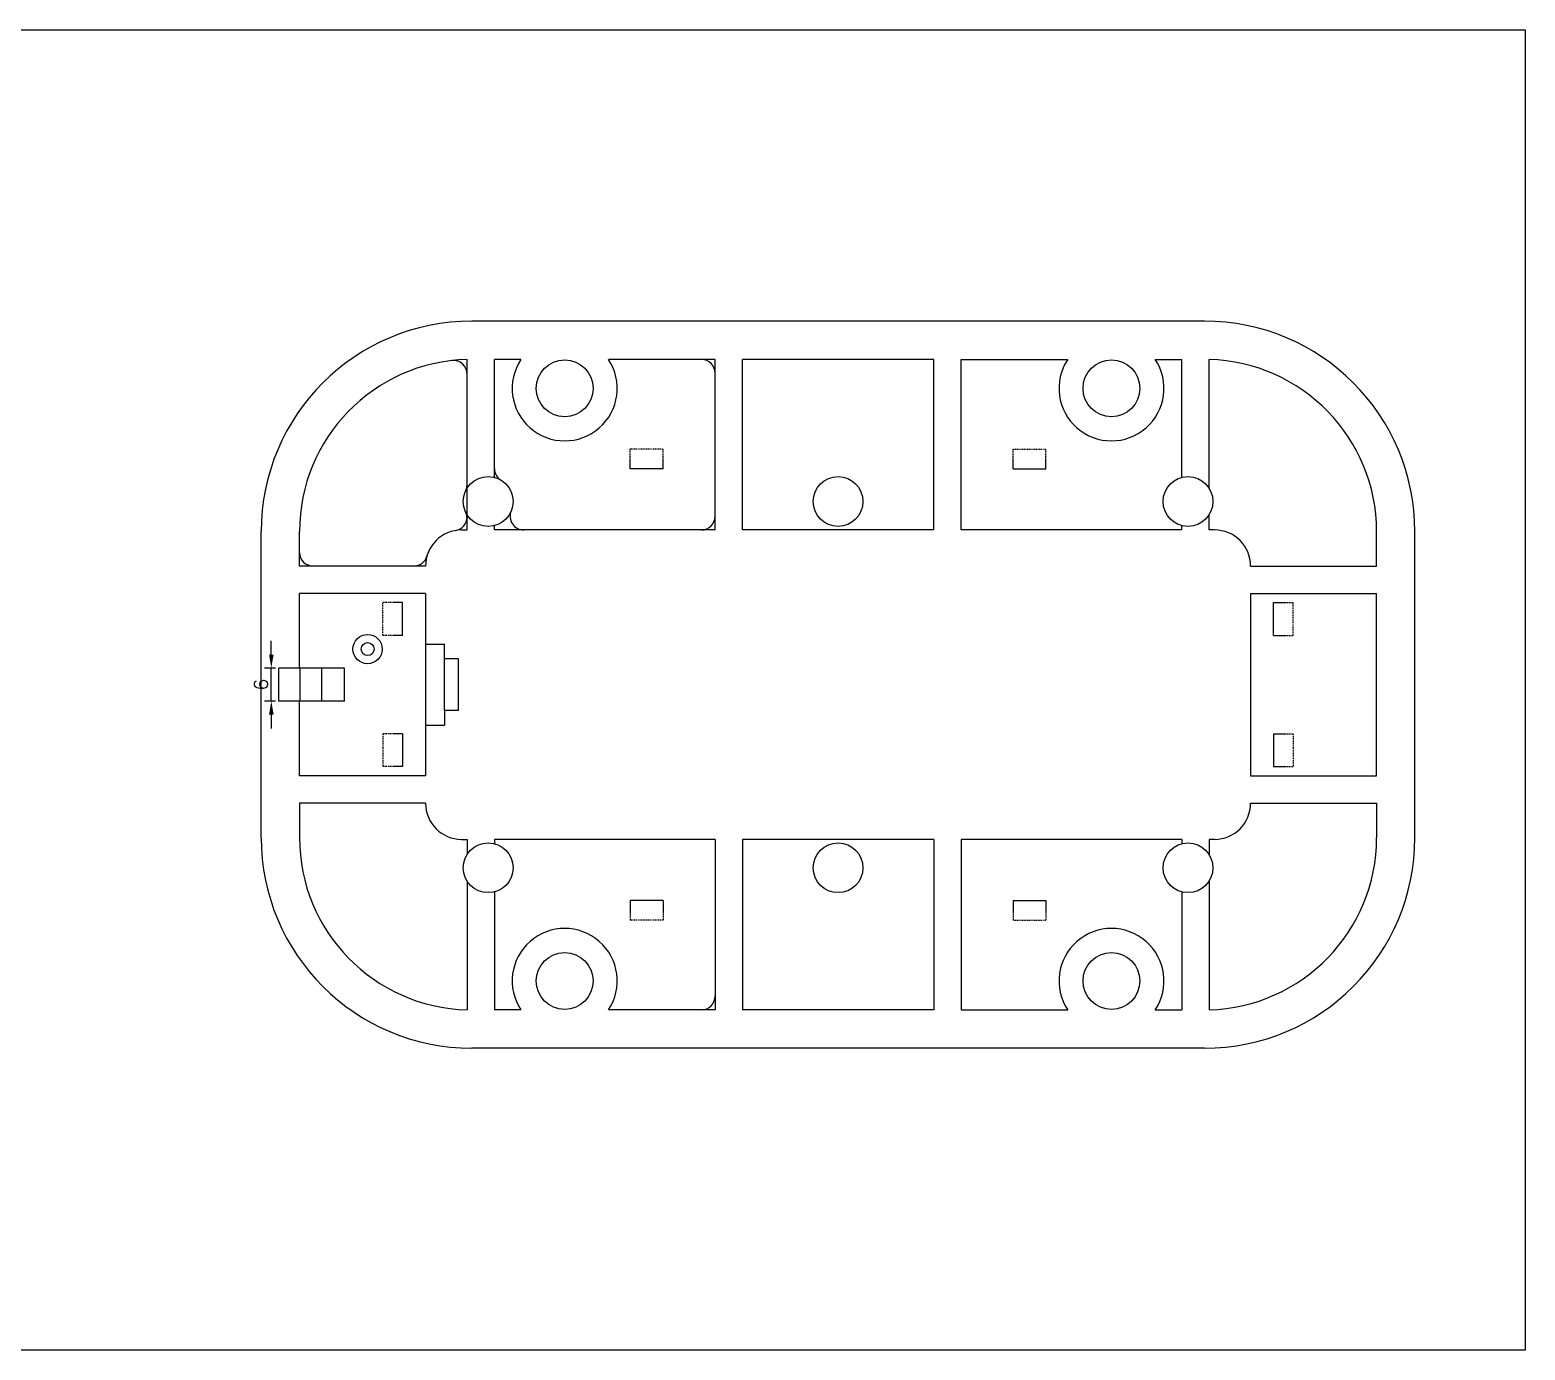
# Model space of a CAD drawing. Extents: x 98 to 714, y 67 to 1404.
# Drawn here: x 440.9 to 714.4, y 131.3 to 372.8 of the extents above; entities that cross this region are included whole.
import ezdxf

# ---------------------------------------------------------------- set-up
doc = ezdxf.new("R2010")
doc.units = 0
doc.layers.get('0').update_dxf_attribs({"linetype": 'CONTINUOUS'})
doc.layers.get('DEFPOINTS').update_dxf_attribs({"linetype": 'CONTINUOUS'})
doc.styles.get("Standard").update_dxf_attribs({"font": 'txt.shx', "bigfont": 'whgtxt.shx'})
doc.dimstyles.new('ISO-25', dxfattribs={"dimtxt": 2.5, "dimasz": 2.5, "dimexe": 1.25, "dimexo": 0.625, "dimtad": 1, "dimtxsty": 'STANDARD', "dimcen": 2.5, "dimazin": 3, "dimtfac": 1, "dimtmove": 0, "dimatfit": 3})

# ---------------------------------------------------------------- blocks, each defined once
blk = doc.blocks.new('*D9')
at = {"color": 0}
for p, q in [((485.05, 258.5), (485.05, 261)), ((485.82, 256), (483.8, 256)), ((485.05, 250), (485.05, 256)), ((485.82, 250), (483.8, 250)), ((485.05, 247.5), (485.05, 245))]:
    blk.add_line(p, q, dxfattribs=at)
for points in [[(484.64, 258.5), (485.47, 258.5), (485.05, 256)], [(484.64, 247.5), (485.47, 247.5), (485.05, 250)]]:
    blk.add_solid(points, dxfattribs=at)
at = {"layer": 'DEFPOINTS', "color": 0}
for p in [(485.05, 256), (486.45, 256), (486.45, 250)]:
    blk.add_point(p, dxfattribs=at)
at = {"color": 0, "insert": (483.18, 253), "char_height": 2.5, "attachment_point": 5, "rotation": 90}
blk.add_mtext('6', dxfattribs=at)

msp = doc.modelspace()

# ---------------------------------------------------------------- linework, layer by layer
at = {"color": 5}
for p, q in [((520.855, 319.489), (520.855, 319.495)), ((655.707, 319.495), (521.705, 319.495)), ((520.855, 281.295), (520.855, 312.484)), ((525.855, 290.898), (525.855, 312.495)), ((530.702, 312.495), (525.855, 312.495)), ((566.206, 312.495), (546.71, 312.495)), ((566.206, 281.295), (566.206, 312.495)), ((571.206, 281.295), (571.206, 312.495)), ((606.206, 312.495), (571.206, 312.495)), ((606.206, 281.295), (606.206, 312.495)), ((611.206, 281.295), (611.206, 312.495)), ((611.206, 312.495), (630.702, 312.495)), ((646.71, 312.495), (651.557, 312.495)), ((651.557, 290.898), (651.557, 312.495)), ((656.557, 288.919), (656.557, 312.484)), ((550.706, 295.901), (550.706, 296.094)), ((550.965, 296.094), (550.706, 296.094)), ((550.706, 295.585), (550.706, 295.778)), ((550.706, 295.282), (550.706, 295.474)), ((551.287, 296.094), (551.108, 296.094)), ((551.609, 296.094), (551.43, 296.094)), ((551.913, 296.094), (551.734, 296.094)), ((552.235, 296.094), (552.056, 296.094)), ((552.557, 296.094), (552.377, 296.094)), ((552.849, 296.094), (552.67, 296.094)), ((553.171, 296.094), (552.992, 296.094)), ((553.493, 296.094), (553.313, 296.094)), ((553.797, 296.094), (553.618, 296.094)), ((554.119, 296.094), (553.939, 296.094)), ((554.411, 296.094), (554.232, 296.094)), ((554.733, 296.094), (554.554, 296.094)), ((555.055, 296.094), (554.875, 296.094)), ((555.359, 296.094), (555.18, 296.094)), ((555.681, 296.094), (555.501, 296.094)), ((556.002, 296.094), (555.823, 296.094)), ((556.307, 296.094), (556.127, 296.094)), ((556.628, 296.094), (556.449, 296.094)), ((556.706, 295.901), (556.706, 296.094)), ((556.706, 295.585), (556.706, 295.778)), ((556.706, 295.282), (556.706, 295.474)), ((620.706, 295.901), (620.706, 296.094)), ((620.706, 295.585), (620.706, 295.778)), ((620.706, 295.282), (620.706, 295.474)), ((620.784, 296.094), (620.963, 296.094)), ((621.105, 296.094), (621.285, 296.094)), ((621.41, 296.094), (621.589, 296.094)), ((621.731, 296.094), (621.911, 296.094)), ((622.053, 296.094), (622.232, 296.094)), ((622.357, 296.094), (622.537, 296.094)), ((622.679, 296.094), (622.858, 296.094)), ((623.001, 296.094), (623.18, 296.094)), ((623.293, 296.094), (623.473, 296.094)), ((623.615, 296.094), (623.794, 296.094)), ((623.919, 296.094), (624.099, 296.094)), ((624.241, 296.094), (624.42, 296.094)), ((624.563, 296.094), (624.742, 296.094)), ((624.855, 296.094), (625.035, 296.094)), ((625.177, 296.094), (625.356, 296.094)), ((625.499, 296.094), (625.678, 296.094)), ((625.803, 296.094), (625.982, 296.094)), ((626.125, 296.094), (626.304, 296.094)), ((626.447, 296.094), (626.626, 296.094)), ((626.706, 295.901), (626.706, 296.094)), ((626.706, 295.585), (626.706, 295.778)), ((626.706, 295.282), (626.706, 295.474)), ((550.706, 294.955), (550.706, 295.148)), ((550.706, 294.639), (550.706, 294.832)), ((550.706, 294.336), (550.706, 294.528)), ((550.706, 294.043), (550.706, 294.236)), ((550.706, 292.495), (550.706, 293.995)), ((556.706, 294.955), (556.706, 295.148)), ((556.706, 294.639), (556.706, 294.832)), ((556.706, 294.336), (556.706, 294.528)), ((556.706, 294.043), (556.706, 294.236)), ((556.706, 292.495), (556.706, 293.995)), ((620.706, 294.955), (620.706, 295.148)), ((620.706, 294.639), (620.706, 294.832)), ((620.706, 294.336), (620.706, 294.528)), ((620.706, 294.043), (620.706, 294.236)), ((620.706, 292.495), (620.706, 293.995)), ((626.706, 294.955), (626.706, 295.148)), ((626.706, 294.639), (626.706, 294.832)), ((626.706, 294.336), (626.706, 294.528)), ((626.706, 294.043), (626.706, 294.236)), ((626.706, 292.495), (626.706, 293.995)), ((556.706, 292.495), (550.706, 292.495)), ((620.706, 292.495), (626.706, 292.495)), ((520.855, 283.671), (520.855, 283.434)), ((525.855, 281.295), (525.855, 282.093)), ((651.557, 281.295), (651.557, 282.093)), ((656.557, 281.295), (656.557, 284.072)), ((483.205, 224.995), (483.205, 280.995)), ((490.205, 274.695), (490.205, 280.995)), ((519.855, 281.295), (520.855, 281.295)), ((566.206, 281.295), (525.855, 281.295)), ((606.206, 281.295), (571.206, 281.295)), ((651.557, 281.295), (611.206, 281.295)), ((657.557, 281.295), (656.557, 281.295)), ((687.207, 274.695), (687.207, 280.995)), ((687.207, 274.695), (687.207, 280.995)), ((694.207, 224.995), (694.207, 280.995)), ((513.255, 274.695), (490.205, 274.695)), ((664.157, 274.695), (687.207, 274.695)), ((513.255, 269.695), (490.205, 269.695)), ((490.205, 255.995), (490.205, 269.695)), ((505.649, 267.996), (505.457, 267.996)), ((505.966, 267.996), (505.773, 267.996)), ((506.269, 267.996), (506.076, 267.996)), ((506.595, 267.996), (506.403, 267.996)), ((506.911, 267.996), (506.719, 267.996)), ((507.215, 267.996), (507.022, 267.996)), ((507.508, 267.996), (507.315, 267.996)), ((509.055, 267.996), (507.555, 267.996)), ((509.055, 261.996), (509.055, 267.996)), ((513.255, 269.695), (513.255, 236.295)), ((664.157, 269.695), (664.157, 236.295)), ((664.157, 269.695), (687.207, 269.695)), ((668.357, 261.996), (668.357, 267.996)), ((668.357, 267.996), (669.857, 267.996)), ((669.904, 267.996), (670.097, 267.996)), ((670.197, 267.996), (670.39, 267.996)), ((670.501, 267.996), (670.693, 267.996)), ((670.817, 267.996), (671.01, 267.996)), ((671.143, 267.996), (671.336, 267.996)), ((671.447, 267.996), (671.639, 267.996)), ((671.763, 267.996), (671.955, 267.996)), ((687.207, 236.295), (687.207, 269.695)), ((505.457, 267.736), (505.457, 267.916)), ((505.457, 267.415), (505.457, 267.594)), ((505.457, 267.093), (505.457, 267.272)), ((505.457, 266.789), (505.457, 266.968)), ((505.457, 266.467), (505.457, 266.646)), ((505.457, 266.145), (505.457, 266.324)), ((505.457, 265.853), (505.457, 266.032)), ((505.457, 265.531), (505.457, 265.71)), ((505.457, 265.209), (505.457, 265.388)), ((671.955, 267.736), (671.955, 267.916)), ((671.955, 267.415), (671.955, 267.594)), ((671.955, 267.093), (671.955, 267.272)), ((671.955, 266.789), (671.955, 266.968)), ((671.955, 266.467), (671.955, 266.646)), ((671.955, 266.145), (671.955, 266.324)), ((671.955, 265.853), (671.955, 266.032)), ((671.955, 265.531), (671.955, 265.71)), ((671.955, 265.209), (671.955, 265.388)), ((505.457, 264.905), (505.457, 265.084)), ((505.457, 264.583), (505.457, 264.762)), ((505.457, 264.291), (505.457, 264.47)), ((505.457, 263.969), (505.457, 264.148)), ((505.457, 263.647), (505.457, 263.826)), ((505.457, 263.343), (505.457, 263.522)), ((505.457, 263.021), (505.457, 263.2)), ((505.457, 262.699), (505.457, 262.879)), ((505.457, 262.395), (505.457, 262.574)), ((671.955, 264.905), (671.955, 265.084)), ((671.955, 264.583), (671.955, 264.762)), ((671.955, 264.291), (671.955, 264.47)), ((671.955, 263.969), (671.955, 264.148)), ((671.955, 263.647), (671.955, 263.826)), ((671.955, 263.343), (671.955, 263.522)), ((671.955, 263.021), (671.955, 263.2)), ((671.955, 262.699), (671.955, 262.879)), ((671.955, 262.395), (671.955, 262.574)), ((505.457, 262.073), (505.457, 262.253)), ((505.649, 261.996), (505.457, 261.996)), ((505.966, 261.996), (505.773, 261.996)), ((506.269, 261.996), (506.076, 261.996)), ((506.595, 261.996), (506.403, 261.996)), ((506.911, 261.996), (506.719, 261.996)), ((507.215, 261.996), (507.022, 261.996)), ((507.508, 261.996), (507.315, 261.996)), ((509.055, 261.996), (507.555, 261.996)), ((668.357, 261.996), (669.857, 261.996)), ((669.904, 261.996), (670.097, 261.996)), ((670.197, 261.996), (670.39, 261.996)), ((670.501, 261.996), (670.693, 261.996)), ((670.817, 261.996), (671.01, 261.996)), ((671.143, 261.996), (671.336, 261.996)), ((671.447, 261.996), (671.639, 261.996)), ((671.763, 261.996), (671.955, 261.996)), ((671.955, 262.073), (671.955, 262.253)), ((498.413, 255.995), (486.449, 255.995)), ((486.449, 249.995), (486.449, 255.995)), ((490.31, 249.995), (490.31, 255.995)), ((494.31, 249.995), (494.31, 255.995)), ((498.413, 249.995), (498.413, 255.995)), ((498.413, 249.995), (486.449, 249.995)), ((490.205, 236.295), (490.205, 249.995)), ((505.649, 243.995), (505.457, 243.995)), ((505.457, 243.917), (505.457, 243.738)), ((505.457, 243.595), (505.457, 243.416)), ((505.966, 243.995), (505.773, 243.995)), ((506.269, 243.995), (506.076, 243.995)), ((506.595, 243.995), (506.403, 243.995)), ((506.911, 243.995), (506.719, 243.995)), ((507.215, 243.995), (507.022, 243.995)), ((507.508, 243.995), (507.315, 243.995)), ((509.055, 243.995), (507.555, 243.995)), ((509.055, 243.995), (509.055, 237.995)), ((668.357, 243.995), (668.357, 237.995)), ((668.357, 243.995), (669.857, 243.995)), ((669.904, 243.995), (670.097, 243.995)), ((670.197, 243.995), (670.39, 243.995)), ((670.501, 243.995), (670.693, 243.995)), ((670.817, 243.995), (671.01, 243.995)), ((671.143, 243.995), (671.336, 243.995)), ((671.447, 243.995), (671.639, 243.995)), ((671.763, 243.995), (671.955, 243.995)), ((671.955, 243.917), (671.955, 243.738)), ((671.955, 243.595), (671.955, 243.416)), ((505.457, 243.291), (505.457, 243.112)), ((505.457, 242.969), (505.457, 242.79)), ((505.457, 242.647), (505.457, 242.468)), ((505.457, 242.343), (505.457, 242.164)), ((505.457, 242.022), (505.457, 241.842)), ((505.457, 241.7), (505.457, 241.52)), ((505.457, 241.407), (505.457, 241.228)), ((505.457, 241.085), (505.457, 240.906)), ((505.457, 240.781), (505.457, 240.602)), ((671.955, 243.291), (671.955, 243.112)), ((671.955, 242.969), (671.955, 242.79)), ((671.955, 242.647), (671.955, 242.468)), ((671.955, 242.343), (671.955, 242.164)), ((671.955, 242.022), (671.955, 241.842)), ((671.955, 241.7), (671.955, 241.52)), ((671.955, 241.407), (671.955, 241.228)), ((671.955, 241.085), (671.955, 240.906)), ((671.955, 240.781), (671.955, 240.602)), ((505.457, 240.46), (505.457, 240.28)), ((505.457, 240.138), (505.457, 239.958)), ((505.457, 239.845), (505.457, 239.666)), ((505.457, 239.523), (505.457, 239.344)), ((505.457, 239.202), (505.457, 239.022)), ((505.457, 238.898), (505.457, 238.718)), ((505.457, 238.576), (505.457, 238.396)), ((505.457, 238.254), (505.457, 238.075)), ((505.649, 237.995), (505.457, 237.995)), ((505.966, 237.995), (505.773, 237.995)), ((506.269, 237.995), (506.076, 237.995)), ((506.595, 237.995), (506.403, 237.995)), ((506.911, 237.995), (506.719, 237.995)), ((507.215, 237.995), (507.022, 237.995)), ((507.508, 237.995), (507.315, 237.995)), ((509.055, 237.995), (507.555, 237.995)), ((668.357, 237.995), (669.857, 237.995)), ((669.904, 237.995), (670.097, 237.995)), ((670.197, 237.995), (670.39, 237.995)), ((670.501, 237.995), (670.693, 237.995)), ((670.817, 237.995), (671.01, 237.995)), ((671.143, 237.995), (671.336, 237.995)), ((671.447, 237.995), (671.639, 237.995)), ((671.763, 237.995), (671.955, 237.995)), ((671.955, 240.46), (671.955, 240.28)), ((671.955, 240.138), (671.955, 239.958)), ((671.955, 239.845), (671.955, 239.666)), ((671.955, 239.523), (671.955, 239.344)), ((671.955, 239.202), (671.955, 239.022)), ((671.955, 238.898), (671.955, 238.718)), ((671.955, 238.576), (671.955, 238.396)), ((671.955, 238.254), (671.955, 238.075)), ((513.255, 236.295), (490.205, 236.295)), ((664.157, 236.295), (687.207, 236.295)), ((490.205, 231.295), (490.205, 224.995)), ((513.255, 231.295), (490.205, 231.295)), ((664.157, 231.295), (687.207, 231.295)), ((687.207, 231.295), (687.207, 224.995)), ((687.207, 231.295), (687.207, 224.995)), ((519.855, 224.695), (520.855, 224.695)), ((520.855, 224.695), (520.855, 221.919)), ((566.206, 224.695), (525.855, 224.695)), ((525.855, 224.695), (525.855, 223.897)), ((566.206, 224.695), (566.206, 193.495)), ((606.206, 224.695), (571.206, 224.695)), ((571.206, 224.695), (571.206, 193.495)), ((606.206, 224.695), (606.206, 193.495)), ((651.557, 224.695), (611.206, 224.695)), ((611.206, 224.695), (611.206, 193.495)), ((651.557, 224.695), (651.557, 223.897)), ((656.557, 224.695), (656.557, 221.919)), ((657.557, 224.695), (656.557, 224.695)), ((520.855, 217.071), (520.855, 193.507)), ((656.557, 217.071), (656.557, 193.507)), ((525.855, 215.092), (525.855, 193.495)), ((556.706, 213.495), (550.706, 213.495)), ((550.706, 213.495), (550.706, 211.995)), ((556.706, 213.495), (556.706, 211.995)), ((620.706, 213.495), (626.706, 213.495)), ((620.706, 213.495), (620.706, 211.995)), ((626.706, 213.495), (626.706, 211.995)), ((651.557, 215.092), (651.557, 193.495)), ((550.706, 211.948), (550.706, 211.755)), ((550.706, 211.655), (550.706, 211.462)), ((550.706, 211.351), (550.706, 211.158)), ((550.706, 211.035), (550.706, 210.842)), ((550.706, 210.709), (550.706, 210.516)), ((556.706, 211.948), (556.706, 211.755)), ((556.706, 211.655), (556.706, 211.462)), ((556.706, 211.351), (556.706, 211.158)), ((556.706, 211.035), (556.706, 210.842)), ((556.706, 210.709), (556.706, 210.516)), ((620.706, 211.948), (620.706, 211.755)), ((620.706, 211.655), (620.706, 211.462)), ((620.706, 211.351), (620.706, 211.158)), ((620.706, 211.035), (620.706, 210.842)), ((620.706, 210.709), (620.706, 210.516)), ((626.706, 211.948), (626.706, 211.755)), ((626.706, 211.655), (626.706, 211.462)), ((626.706, 211.351), (626.706, 211.158)), ((626.706, 211.035), (626.706, 210.842)), ((626.706, 210.709), (626.706, 210.516)), ((550.706, 210.405), (550.706, 210.213)), ((550.706, 210.089), (550.706, 209.896)), ((550.965, 209.896), (550.706, 209.896)), ((551.287, 209.896), (551.108, 209.896)), ((551.609, 209.896), (551.43, 209.896)), ((551.913, 209.896), (551.734, 209.896)), ((552.235, 209.896), (552.056, 209.896)), ((552.557, 209.896), (552.377, 209.896)), ((552.849, 209.896), (552.67, 209.896)), ((553.171, 209.896), (552.992, 209.896)), ((553.493, 209.896), (553.313, 209.896)), ((553.797, 209.896), (553.618, 209.896)), ((554.119, 209.896), (553.939, 209.896)), ((554.411, 209.896), (554.232, 209.896)), ((554.733, 209.896), (554.554, 209.896)), ((555.055, 209.896), (554.875, 209.896)), ((555.359, 209.896), (555.18, 209.896)), ((555.681, 209.896), (555.501, 209.896)), ((556.002, 209.896), (555.823, 209.896)), ((556.307, 209.896), (556.127, 209.896)), ((556.628, 209.896), (556.449, 209.896)), ((556.706, 210.405), (556.706, 210.213)), ((556.706, 210.089), (556.706, 209.896)), ((620.706, 210.405), (620.706, 210.213)), ((620.706, 210.089), (620.706, 209.896)), ((620.784, 209.896), (620.963, 209.896)), ((621.105, 209.896), (621.285, 209.896)), ((621.41, 209.896), (621.589, 209.896)), ((621.731, 209.896), (621.911, 209.896)), ((622.053, 209.896), (622.232, 209.896)), ((622.357, 209.896), (622.537, 209.896)), ((622.679, 209.896), (622.858, 209.896)), ((623.001, 209.896), (623.18, 209.896)), ((623.293, 209.896), (623.473, 209.896)), ((623.615, 209.896), (623.794, 209.896)), ((623.919, 209.896), (624.099, 209.896)), ((624.241, 209.896), (624.42, 209.896)), ((624.563, 209.896), (624.742, 209.896)), ((624.855, 209.896), (625.035, 209.896)), ((625.177, 209.896), (625.356, 209.896)), ((625.499, 209.896), (625.678, 209.896)), ((625.803, 209.896), (625.982, 209.896)), ((626.125, 209.896), (626.304, 209.896)), ((626.447, 209.896), (626.626, 209.896)), ((626.706, 210.405), (626.706, 210.213)), ((626.706, 210.089), (626.706, 209.896)), ((530.702, 193.495), (525.855, 193.495)), ((566.206, 193.495), (546.71, 193.495)), ((606.206, 193.495), (571.206, 193.495)), ((611.206, 193.495), (630.702, 193.495)), ((646.71, 193.495), (651.557, 193.495)), ((520.855, 186.502), (520.855, 186.495)), ((655.707, 186.495), (521.705, 186.495))]:
    msp.add_line(p, q, dxfattribs=at)
for p, q in [((513.255, 260.395), (516.755, 260.395)), ((516.755, 257.695), (516.755, 260.395)), ((516.755, 248.295), (516.755, 257.695)), ((516.755, 248.295), (516.755, 245.595)), ((513.255, 245.595), (516.755, 245.595))]:
    msp.add_line(p, q)
at = {"color": 2}
for p, q in [((519.255, 257.695), (516.755, 257.695)), ((519.255, 248.295), (516.755, 248.295))]:
    msp.add_line(p, q, dxfattribs=at)
at = {"color": 6}
msp.add_line((519.255, 248.295), (519.255, 257.695), dxfattribs=at)
at = {"color": 1}
msp.add_lwpolyline([(97.656, 372.771), (714.356, 372.771), (714.356, 131.26), (97.656, 131.26)], close=True, dxfattribs=at)
at = {"color": 5}
for centre, radius in [((538.706, 307.195), 5.2), ((638.706, 307.195), 5.2), ((524.706, 286.495), 4.55), ((588.706, 286.495), 4.55), ((652.706, 286.495), 4.55), ((502.663, 259.495), 2.68), ((502.663, 259.495), 1.18), ((524.706, 219.495), 4.55), ((588.706, 219.495), 4.55), ((652.706, 219.495), 4.55), ((538.706, 198.795), 5.2), ((638.706, 198.795), 5.2)]:
    msp.add_circle(centre, radius, dxfattribs=at)
for centre, radius, start, end in [((521.705, 280.995), 38.5, 90, 180), ((655.707, 280.995), 38.5, 0, 90), ((521.705, 280.995), 31.5, 91.54626, 180), ((518.355, 309.801), 2.5, 0, 96.63346), ((538.706, 307.195), 9.6, 146.48994, 33.51006), ((563.706, 309.995), 2.5, 0, 90), ((638.706, 307.195), 9.6, 146.48994, 33.51006), ((655.707, 280.995), 31.5, 0, 88.45374), ((528.355, 292.527), 2.5, 180, 238.82553), ((518.355, 289.557), 2.5, 334.26262, 0), ((518.355, 283.434), 2.5, 0, 25.73738), ((531.218, 283.795), 2.5, 157.47926, 270), ((518.355, 283.671), 2.5, 279.48766, 0), ((563.706, 283.795), 2.5, 270, 0), ((519.855, 274.695), 6.6, 90, 180), ((657.557, 274.695), 6.6, 0, 90), ((492.705, 277.195), 2.5, 180, 270), ((511.106, 277.195), 2.5, 270, 344.05436), ((519.855, 231.295), 6.6, 180, 270), ((657.557, 231.295), 6.6, 270, 0), ((521.705, 224.995), 38.5, 180, 270), ((521.705, 224.995), 31.5, 180, 268.45374), ((655.707, 224.995), 38.5, 270, 0), ((655.707, 224.995), 31.5, 271.54626, 0), ((538.706, 198.795), 9.6, 326.48994, 213.51006), ((638.706, 198.795), 9.6, 326.48994, 213.51006), ((563.706, 195.995), 2.5, 270, 0)]:
    msp.add_arc(centre, radius, start, end, dxfattribs=at)

# ---------------------------------------------------------------- dimensions: what is measured, and where the dimension line sits
dim = msp.add_linear_dim(base=(485.052, 255.995), p1=(486.449, 249.995), p2=(486.449, 255.995), angle=90, dimstyle='ISO-25', dxfattribs=at)
dim.commit()
dim.dimension.update_dxf_attribs({"geometry": '*D9', "text_midpoint": (483.177, 252.995)})

doc.saveas('drawing.dxf')
